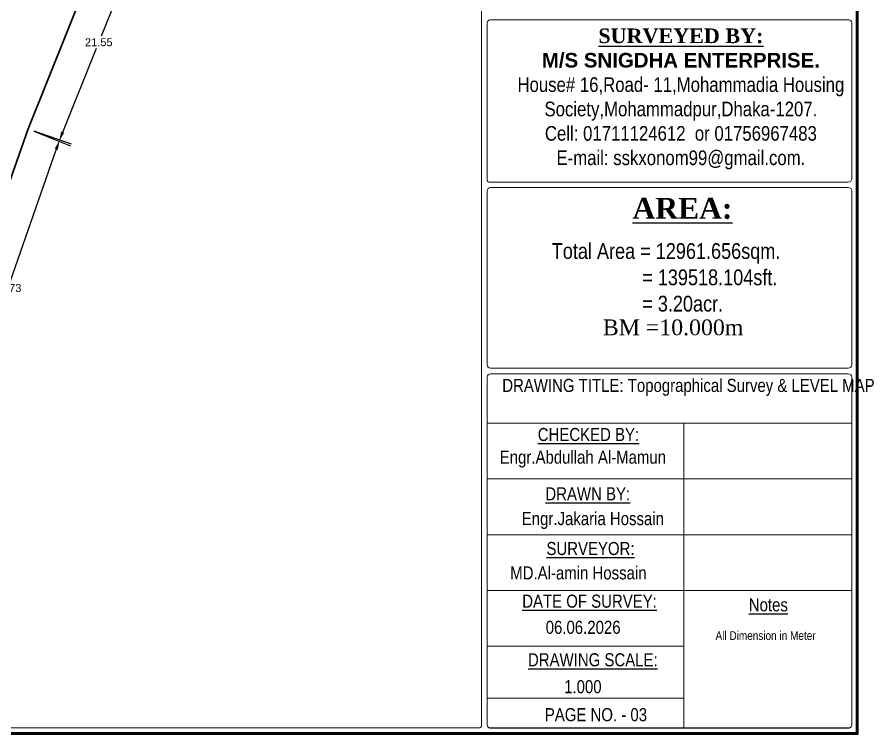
# Model space of a CAD drawing. Header units: metres. Extents: x 347471 to 695982, y 2547992 to 5097170.
# Drawn here: x 347623.6 to 347710.2, y 2548486 to 2548558.5 of the extents above; entities that cross this region are included whole.
import ezdxf

# ---------------------------------------------------------------- set-up
doc = ezdxf.new("R2010")
doc.units = ezdxf.units.M
doc.header["$PDMODE"] = 1
doc.header["$PDSIZE"] = -1
for name, color, linetype in [('COORDINATES', 7, 'Continuous'), ('Dim', 1, 'Continuous'), ('Gate', 1, 'Continuous'), ('text', 7, 'Continuous')]:
    doc.layers.add(name, color=color, linetype=linetype)
doc.layers.add('Frame', color=7, linetype='Continuous', lineweight=30, true_color=0xff6d34)
doc.layers.add('Property Line', color=1, linetype='Continuous', lineweight=30)
doc.styles.add('SFTR_Arial', font='arial.ttf')
doc.styles.add('STD', font='times.ttf')
doc.dimstyles.new('ISO-25', dxfattribs={"dimtxt": 2.5, "dimasz": 2.5, "dimexe": 1.25, "dimexo": 0.625, "dimtad": 1, "dimtxsty": 'Standard', "dimcen": 2.5, "dimadec": 0, "dimazin": 0, "dimtfac": 1, "dimtmove": 0, "dimatfit": 3, "dimfxl": 1, "dimarcsym": 0})

# ---------------------------------------------------------------- blocks, each defined once
blk = doc.blocks.new('2')
at = {"layer": 'COORDINATES'}
blk.add_lwpolyline([(5558.579, 9724.088), (5569.266, 9724.088)], dxfattribs=at)
at = {"layer": 'Frame', "color": 7, "lineweight": 15}
for centre, start, end in [((5558.579, 9724.171), 180, 270), ((5569.266, 9724.171), 270, 0)]:
    blk.add_arc(centre, 0.0828, start, end, dxfattribs=at)
blk = doc.blocks.new('le')
for points in [[(348291.604, 2548623.118), (348291.604, 2548472.277), (348077.433, 2548472.277), (348077.433, 2548623.118)], [(348291.577, 2548623.09), (348291.577, 2548472.305), (348077.461, 2548472.305), (348077.461, 2548623.09)]]:
    blk.add_lwpolyline(points, close=True)
at = {"layer": 'Frame', "color": 7, "linetype": 'Continuous', "lineweight": 60}
blk.add_lwpolyline([(348291.577, 2548623.09), (348291.577, 2548472.305), (348077.461, 2548472.305), (348077.461, 2548623.09)], close=True, dxfattribs=at)
at = {"layer": 'Frame', "color": 7, "lineweight": 15}
for points in [[(348257.356, 2548473.065, -0.414214), (348257.102, 2548472.811), (348078.221, 2548472.811, -0.414214), (348077.967, 2548473.065), (348077.967, 2548622.33, -0.414214), (348078.221, 2548622.584), (348257.102, 2548622.584, -0.414214), (348257.356, 2548622.33), (348257.356, 2548473.065)], [(348258.019, 2548522.53, -0.414214), (348257.862, 2548522.686), (348257.862, 2548537.038, -0.414214), (348258.116, 2548537.292), (348290.817, 2548537.292, -0.414214), (348291.07, 2548537.038), (348291.07, 2548522.843, -0.414214), (348290.757, 2548522.53), (348258.019, 2548522.53)], [(348257.862, 2548473.065), (348257.862, 2548504.752, -0.414214), (348258.175, 2548505.065), (348290.757, 2548505.065, -0.414214), (348291.07, 2548504.752), (348291.07, 2548473.065)]]:
    blk.add_lwpolyline(points, format="xyb", dxfattribs=at)
blk.add_lwpolyline([(348258.175, 2548505.572), (348258.175, 2548505.572, -0.414214), (348257.862, 2548505.885), (348257.862, 2548505.885), (348257.862, 2548521.71, -0.414214), (348258.175, 2548522.023), (348290.757, 2548522.023, -0.414214), (348291.07, 2548521.71), (348291.07, 2548505.885, -0.414214), (348290.757, 2548505.572)], format="xyb", close=True, dxfattribs=at)
for points in [[(348257.862, 2548500.565), (348291.07, 2548500.565)], [(348275.768, 2548500.565), (348275.768, 2548472.811)], [(348257.862, 2548495.489), (348291.07, 2548495.489)], [(348257.862, 2548495.489), (348291.07, 2548495.489)], [(348257.862, 2548495.489), (348291.07, 2548495.489)], [(348257.862, 2548490.413), (348291.07, 2548490.413)], [(348257.862, 2548485.337), (348291.07, 2548485.337)], [(348257.862, 2548480.27), (348275.768, 2548480.27)], [(348257.862, 2548475.521), (348275.768, 2548475.521)]]:
    blk.add_lwpolyline(points, dxfattribs=at)
at = {"layer": 'text', "xscale": 3.059842108925956, "yscale": 3.059842108925956, "zscale": 3.059842108925956}
blk.add_blockref('2', (331249.743, 2518718.637), dxfattribs=at)
at = {"layer": 'text', "attachment_point": 1}
for s, width, gutter_width, heights, insert, char_height in [('\\pxqc;{\\fTimes New Roman|b1|i0|c0|p18;\\L\\C146;\\c9000464;SURVEYED BY:\\P\\fArial|b1|i0|c0|p34;\\l\\C242;M/S SNIGDHA ENTERPRISE.\\P\\fArial Narrow|b0|i0|c0|p34;\\C256;House# 16,Road- 11,Mohammadia Housing Society,Mohammadpur,Dhaka-1207.\\PCell: 01711124612  or 01756967483\\PE-mail: sskxonom99@gmail.com.}', 31.19766, 0.559, [0], (348259.91, 2548536.511), 1.332388), ('{\\fTimes New Roman|b1|i0|c0|p18;\\L\\C159;\\c7222306;AREA:}', 10.09715, 0.559, [0], (348271.099, 2548521.089), 1.90341), ('{\\fArial Narrow|b0|i0|c0|p34;Total Area = 12961.656sqm.\\P                  = 139518.104sft.\\P                  = 3.20acr.}', 22.10473, 0.419, [0], (348263.746, 2548516.965), 1.43734), ('{\\fArial Narrow|b0|i0|c0|p34;\\LNotes}', 3.56329, 0.419, [1.03], (348281.696, 2548484.624, 5.669), 1.18963)]:
    blk.add_mtext_dynamic_manual_height_columns(s, width=width, gutter_width=gutter_width, heights=heights, dxfattribs=dict(at, insert=insert, char_height=char_height))
at = {"layer": 'text', "insert": (348263.746, 2548510.014), "char_height": 1.43734, "width": 22.10473, "attachment_point": 1, "style": 'STD'}
blk.add_mtext('\\pxqc;BM =10.000m', dxfattribs=at)
at = {"layer": 'text', "attachment_point": 1}
for s, insert, char_height, width in [('{\\fArial Narrow|b0|i0|c0|p34;DRAWING TITLE: Topographical Survey & LEVEL MAP}', (348259.235, 2548504.603), 1.18963, 33.20751), ('{\\fArial Narrow|b0|i0|c0|p34;\\LCHECKED BY:}', (348262.47, 2548500.135), 1.18963, 9.96221), ('{\\fArial Narrow|b0|i0|c0|p34;Engr.Abdullah Al-Mamun}', (348259.01, 2548498.072), 1.18963, 15.67766), ('{\\fArial Narrow|b0|i0|c0|p34;\\LDRAWN BY:}', (348263.165, 2548494.729), 1.18963, 8.20083), ('{\\fArial Narrow|b0|i0|c0|p34;Engr.Jakaria Hossain}', (348261.015, 2548492.476), 1.18963, 13.56805), ('{\\fArial Narrow|b0|i0|c0|p34;\\LSURVEYOR:}', (348263.261, 2548489.75), 1.18963, 8.88428), ('{\\fArial Narrow|b0|i0|c0|p34;MD.Al-amin Hossain}', (348259.962, 2548487.532), 1.18963, 13.8074), ('{\\fArial Narrow|b0|i0|c0|p34;\\LDATE OF SURVEY:}', (348261.054, 2548484.955), 1.18963, 13.21206), ('\\pxt11;{\\fArial Narrow|b0|i0|c0|p34;06.06.2026}', (348263.192, 2548482.575), 1.18963, 8.55008), ('{\\fArial Narrow|b0|i0|c0|p34;All Dimension in Meter}', (348278.665, 2548481.624), 0.79579, 9.5553), ('{\\fArial Narrow|b0|i0|c0|p34;\\LDRAWING SCALE: }', (348261.581, 2548479.617), 1.18963, 12.98424), ('\\pxt11;{\\fArial Narrow|b0|i0|c0|p34;1.000}', (348264.871, 2548477.167), 1.18963, 3.53209), ('{\\fArial Narrow|b0|i0|c0|p34;PAGE NO. - 03}', (348263.112, 2548474.619), 1.18963, 10.33996)]:
    blk.add_mtext(s, dxfattribs=dict(at, insert=insert, char_height=char_height, width=width))
blk = doc.blocks.new('*D24')
at = {"layer": 'Defpoints', "color": 0, "transparency": 16777216}
for p in [(347632.739, 2548567.169), (347624.703, 2548547.177), (347627.839, 2548545.917)]:
    blk.add_point(p, dxfattribs=at)
at = {"layer": 'Dim', "color": 0, "lineweight": -2, "transparency": 16777216}
for p, q in [((347633.319, 2548566.935), (347637.035, 2548565.442)), ((347635.502, 2548564.98), (347632.102, 2548556.521)), ((347628.212, 2548546.845), (347631.612, 2548555.304)), ((347625.283, 2548546.944), (347628.999, 2548545.451))]:
    blk.add_line(p, q, dxfattribs=at)
at = {"layer": 'Dim', "color": 0, "transparency": 16777216}
for points in [[(347635.347, 2548565.042), (347635.656, 2548564.918), (347635.875, 2548565.908)], [(347628.057, 2548546.907), (347628.367, 2548546.783), (347627.839, 2548545.917)]]:
    blk.add_solid(points, dxfattribs=at)
at = {"layer": 'Dim', "color": 0, "transparency": 16777216, "insert": (347631.857, 2548555.912), "char_height": 0.8, "attachment_point": 5, "style": 'SFTR_Arial'}
blk.add_mtext('21.55', dxfattribs=at)
blk = doc.blocks.new('*D25')
at = {"layer": 'Defpoints', "color": 0, "transparency": 16777216}
for p in [(347624.703, 2548547.177), (347614.184, 2548517.238), (347617.378, 2548516.115)]:
    blk.add_point(p, dxfattribs=at)
at = {"layer": 'Dim', "color": 0, "lineweight": -2, "transparency": 16777216}
for p, q in [((347625.293, 2548546.97), (347629.077, 2548545.641)), ((347627.566, 2548545.112), (347622.852, 2548531.694)), ((347617.71, 2548517.059), (347622.424, 2548530.477)), ((347614.774, 2548517.03), (347618.557, 2548515.701))]:
    blk.add_line(p, q, dxfattribs=at)
at = {"layer": 'Dim', "color": 0, "transparency": 16777216}
for points in [[(347627.409, 2548545.167), (347627.723, 2548545.056), (347627.897, 2548546.055)], [(347617.552, 2548517.114), (347617.867, 2548517.004), (347617.378, 2548516.115)]]:
    blk.add_solid(points, dxfattribs=at)
at = {"layer": 'Dim', "color": 0, "transparency": 16777216, "insert": (347622.638, 2548531.085), "char_height": 0.8, "attachment_point": 5, "style": 'SFTR_Arial'}
blk.add_mtext('31.73', dxfattribs=at)

msp = doc.modelspace()

# ---------------------------------------------------------------- linework, layer by layer
at = {"layer": 'Property Line', "color": 6, "flags": 128}
msp.add_lwpolyline([(347567.669, 2548616.936), (347568.564, 2548616.706), (347595.342, 2548609.428), (347595.647, 2548609.327), (347616.095, 2548605.355), (347625.131, 2548603.462), (347630.238, 2548602.457), (347632.277, 2548602.241), (347646.265, 2548599.653), (347632.739, 2548567.169), (347624.703, 2548547.177), (347614.184, 2548517.238), (347608.145, 2548502.962), (347575.639, 2548512.519), (347562.846, 2548515.914), (347562.441, 2548515.945), (347483.492, 2548538.898)], dxfattribs=at)

# ---------------------------------------------------------------- block references
at = {"layer": 'Gate', "xscale": 1.109344182909168, "yscale": 1.109344182909168, "zscale": 1.109344182909168}
msp.add_blockref('le', (-38666.721, -278646.846), dxfattribs=at)

# ---------------------------------------------------------------- dimensions: what is measured, and where the dimension line sits
at = {"layer": 'Dim', "color": 0}
for p1, p2, distance, picture, middle in [((347632.739, 2548567.169), (347624.703, 2548547.177), 3.38, '*D24', (347631.857, 2548555.912)), ((347624.703, 2548547.177), (347614.184, 2548517.238), 3.385, '*D25', (347622.638, 2548531.085))]:
    dim = msp.add_aligned_dim(p1=p1, p2=p2, distance=distance, dimstyle='ISO-25', override={"dimtxt": 0.8, "dimasz": 1, "dimgap": 0.2, "dimtih": 1, "dimtoh": 1, "dimdsep": 46, "dimtxsty": 'SFTR_Arial', "dimcen": 0, "dimarcsym": 1}, dxfattribs=at)
    dim.commit()
    dim.dimension.update_dxf_attribs({"geometry": picture, "text_midpoint": middle})

doc.saveas('drawing.dxf')
